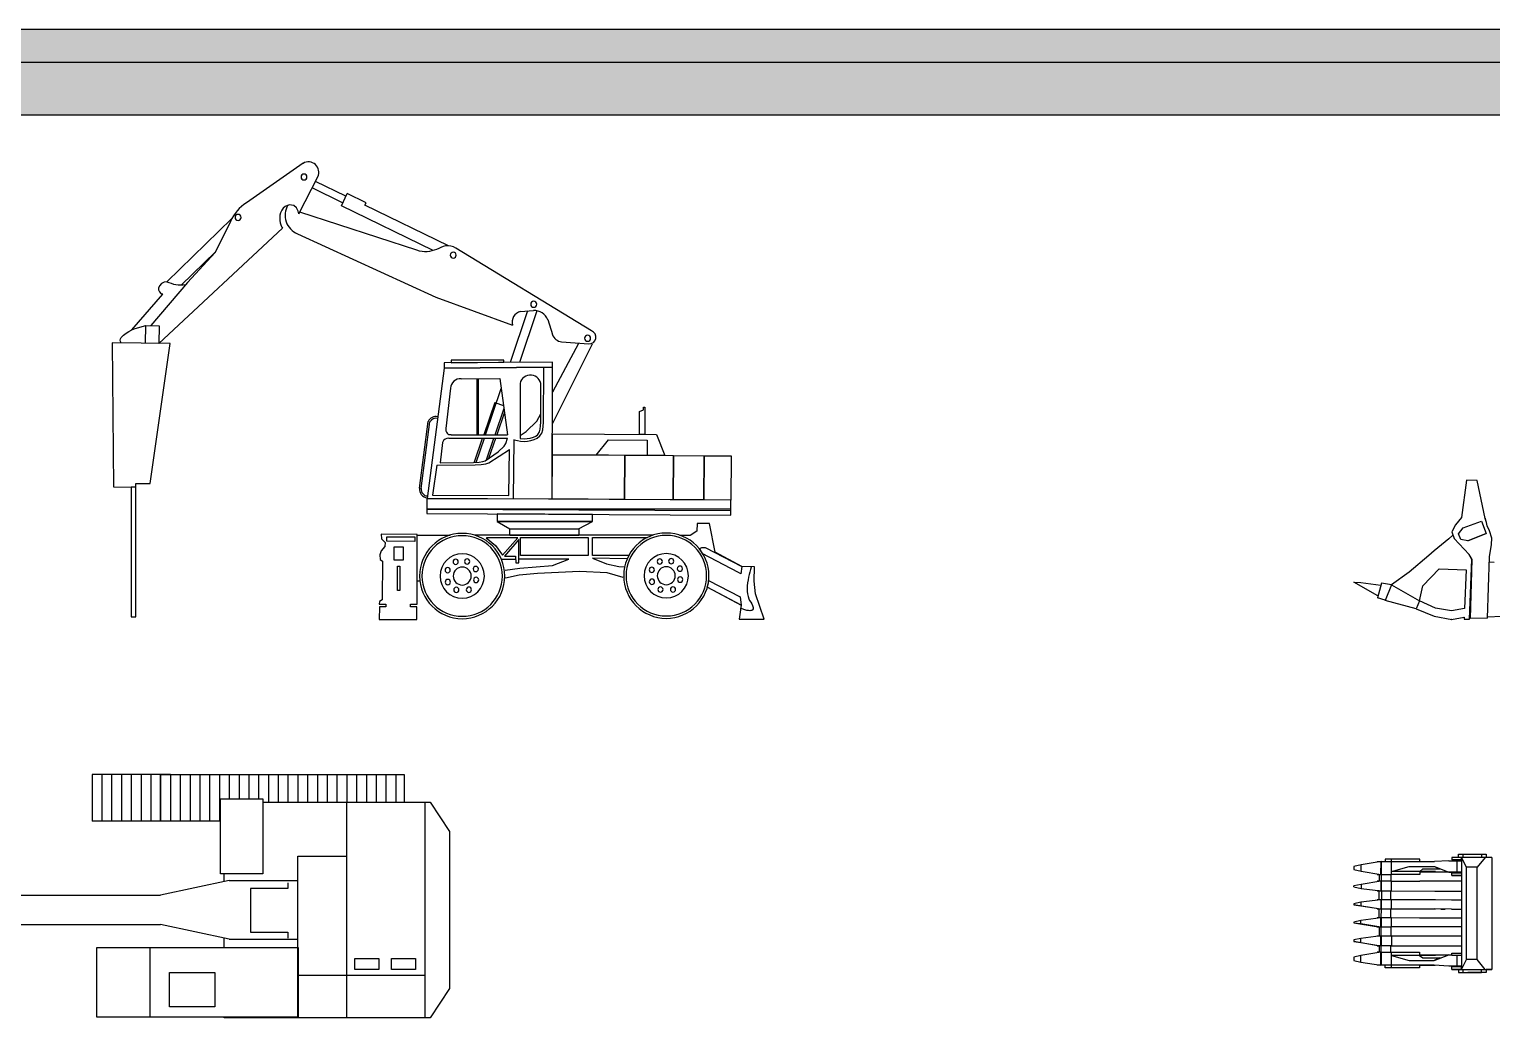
# Model space of a CAD drawing. Extents: x -121210 to 57230, y 84783 to 157800.
# Drawn here: x -78611 to -60697, y 145701 to 157800 of the extents above; entities that cross this region are included whole.
import ezdxf

# ---------------------------------------------------------------- set-up
doc = ezdxf.new("R2010")
doc.units = 0
doc.header["$MEASUREMENT"] = 0
doc.layers.get('0').update_dxf_attribs({"linetype": 'CONTINUOUS'})

# ---------------------------------------------------------------- blocks, each defined once
blk = doc.blocks.new('A$C6E9B42F8')
for p, q in [((2338, 5584), (1646, 5100)), ((2286, 4964), (2520, 5420)), ((2822, 5100), (2450, 5282)), ((2862, 5180), (2490, 5362)), ((2808, 5064), (2878, 5214)), ((3110, 5102), (2878, 5214)), ((2096, 5034), (2080, 5012)), ((2120, 5056), (2096, 5034)), ((2168, 5076), (2120, 5056)), ((2226, 5068), (2168, 5076)), ((2260, 5040), (2226, 5068)), ((2278, 5000), (2260, 5040)), ((3932, 4516), (2808, 5064)), ((3094, 5072), (3110, 5102)), ((4120, 4572), (3094, 5072)), ((1466, 4908), (668, 4134)), ((1448, 4872), (1260, 4494)), ((2056, 4950), (2052, 4918)), ((2052, 4918), (2054, 4884)), ((2054, 4884), (2060, 4856)), ((2064, 4978), (2056, 4950)), ((2060, 4856), (2066, 4832)), ((2080, 5012), (2064, 4978)), ((2286, 4966), (2278, 5000)), ((3734, 4520), (2298, 4984)), ((570, 3380), (2088, 4790)), ((2066, 4832), (2070, 4818)), ((2070, 4818), (2078, 4802)), ((2078, 4802), (2088, 4790)), ((2270, 4722), (3966, 3944)), ((1264, 4500), (844, 4094)), ((1260, 4494), (922, 4124)), ((3764, 4510), (3732, 4520)), ((3796, 4504), (3764, 4510)), ((3828, 4502), (3796, 4504)), ((3860, 4502), (3828, 4502)), ((3888, 4504), (3860, 4502)), ((3916, 4512), (3888, 4504)), ((3944, 4520), (3916, 4512)), ((3972, 4530), (3944, 4520)), ((4000, 4540), (3972, 4530)), ((4028, 4554), (4000, 4540)), ((4054, 4564), (4028, 4554)), ((4084, 4572), (4054, 4564)), ((4116, 4572), (4084, 4572)), ((4148, 4568), (4116, 4572)), ((4180, 4560), (4148, 4568)), ((4210, 4546), (4180, 4560)), ((5870, 3532), (4210, 4546)), ((922, 4124), (474, 3598)), ((636, 4130), (606, 4112)), ((668, 4134), (636, 4130)), ((668, 4134), (694, 4126)), ((694, 4126), (722, 4116)), ((242, 3544), (620, 3984)), ((582, 4086), (568, 4056)), ((568, 4056), (568, 4034)), ((568, 4034), (578, 4010)), ((578, 4010), (598, 3992)), ((606, 4112), (582, 4086)), ((598, 3992), (620, 3986)), ((722, 4116), (750, 4106)), ((750, 4106), (780, 4102)), ((780, 4102), (810, 4098)), ((810, 4098), (840, 4096)), ((840, 4096), (870, 4098)), ((870, 4098), (902, 4102)), ((3966, 3944), (4904, 3604)), ((5086, 3776), (4874, 3146)), ((5202, 3778), (4990, 3146)), ((5002, 3768), (5162, 3782)), ((326, 3576), (368, 3588)), ((368, 3588), (414, 3598)), ((410, 3384), (414, 3598)), ((414, 3598), (574, 3596)), ((574, 3596), (570, 3380)), ((5338, 3670), (5392, 3488)), ((98, 3420), (102, 3436)), ((102, 3402), (98, 3420)), ((102, 3436), (110, 3450)), ((110, 3450), (138, 3480)), ((138, 3480), (170, 3504)), ((170, 3504), (204, 3524)), ((204, 3524), (242, 3544)), ((242, 3544), (282, 3562)), ((282, 3562), (326, 3576)), ((0, 3388), (18, 1622)), ((710, 3378), (0, 3388)), ((110, 3386), (102, 3402)), ((570, 3380), (410, 3384)), ((464, 1664), (710, 3378)), ((5714, 3380), (5392, 2782)), ((5878, 3372), (5392, 2398)), ((5506, 3398), (5840, 3374)), ((4068, 3078), (3860, 1482)), ((5392, 3150), (4068, 3140)), ((4068, 3140), (4068, 3078)), ((5392, 3088), (4068, 3078)), ((4068, 3078), (5392, 3088)), ((4796, 3174), (4152, 3174)), ((4152, 3174), (4152, 3142)), ((4152, 3142), (4796, 3148)), ((4796, 3148), (4796, 3174)), ((5284, 2412), (5286, 3088)), ((5390, 1476), (5392, 3088)), ((5392, 3088), (5392, 3150)), ((4276, 2944), (4750, 2950)), ((4470, 2262), (4472, 2946)), ((4486, 2260), (4488, 2946)), ((4750, 2950), (4844, 2260)), ((4996, 2888), (4996, 2214)), ((4146, 2830), (4088, 2336)), ((4574, 2260), (4766, 2828)), ((5252, 2414), (5252, 2864)), ((4686, 2654), (4552, 2260)), ((4686, 2654), (4792, 2618)), ((4690, 2260), (4800, 2586)), ((4806, 2538), (4712, 2260)), ((5204, 2426), (5252, 2516)), ((6460, 2546), (6510, 2568)), ((6460, 2266), (6460, 2546)), ((6510, 2568), (6510, 2600)), ((6510, 2600), (6526, 2600)), ((6526, 2600), (6526, 2266)), ((3764, 1606), (3870, 2424)), ((3786, 1604), (3892, 2420)), ((5070, 2302), (5204, 2426)), ((5244, 2328), (5248, 2372)), ((5248, 2372), (5252, 2414)), ((5274, 2322), (5280, 2368)), ((5280, 2368), (5284, 2412)), ((4048, 2168), (4020, 1918)), ((4126, 2220), (4844, 2218)), ((4154, 2262), (4844, 2260)), ((4440, 1928), (4538, 2218)), ((4460, 1922), (4560, 2218)), ((4586, 1956), (4674, 2218)), ((4616, 1976), (4698, 2218)), ((4802, 2120), (4822, 2154)), ((4822, 2154), (4844, 2218)), ((4918, 1478), (4926, 2202)), ((4924, 2200), (4964, 2190)), ((4964, 2190), (5004, 2182)), ((4996, 2250), (5070, 2302)), ((4996, 2214), (5046, 2212)), ((5004, 2182), (5046, 2180)), ((5046, 2212), (5084, 2216)), ((5046, 2180), (5088, 2184)), ((5084, 2216), (5122, 2220)), ((5088, 2184), (5128, 2190)), ((5122, 2220), (5160, 2232)), ((5128, 2190), (5170, 2202)), ((5160, 2232), (5190, 2244)), ((5170, 2202), (5208, 2218)), ((5190, 2244), (5214, 2266)), ((5208, 2218), (5238, 2246)), ((5214, 2266), (5234, 2296)), ((5234, 2296), (5244, 2328)), ((5238, 2246), (5262, 2282)), ((5262, 2282), (5274, 2322)), ((5394, 2016), (5396, 2274)), ((5396, 2274), (6666, 2266)), ((5928, 2012), (6080, 2198)), ((6080, 2198), (6554, 2194)), ((6526, 2266), (6460, 2266)), ((6554, 2194), (6552, 2008)), ((6666, 2266), (6768, 2006)), ((4568, 1942), (4728, 2054)), ((4614, 1918), (4866, 2080)), ((4728, 2054), (4802, 2120)), ((4860, 1518), (4866, 2080)), ((5390, 1476), (5394, 2016)), ((6768, 2006), (5394, 2016)), ((5394, 2016), (6280, 2010)), ((6552, 2008), (5928, 2012)), ((6276, 1470), (6280, 2010)), ((6280, 2010), (6276, 1470)), ((6280, 2010), (6876, 2006)), ((6876, 2006), (6872, 1466)), ((6874, 1466), (6876, 2006)), ((6876, 2006), (7250, 2004)), ((7246, 1464), (7250, 2004)), ((7250, 2004), (7246, 1464)), ((7250, 2004), (7584, 2002)), ((7584, 2002), (7580, 1462)), ((3976, 1888), (3926, 1520)), ((3976, 1888), (4448, 1892)), ((4020, 1918), (4428, 1922)), ((4428, 1922), (4496, 1926)), ((4448, 1892), (4520, 1896)), ((4496, 1926), (4542, 1932)), ((4520, 1896), (4576, 1904)), ((4542, 1932), (4568, 1942)), ((4576, 1904), (4614, 1918)), ((18, 1622), (290, 1620)), ((290, 1620), (234, 1620)), ((234, 1620), (234, 34)), ((290, 1620), (290, 1666)), ((290, 1666), (464, 1664)), ((290, 34), (290, 1620)), ((7580, 1462), (3854, 1482)), ((3854, 1482), (3854, 1352)), ((3860, 1482), (5390, 1476)), ((3926, 1520), (4860, 1518)), ((6276, 1470), (5390, 1476)), ((6872, 1466), (6276, 1470)), ((7246, 1464), (6874, 1466)), ((7580, 1462), (7246, 1464)), ((7580, 1332), (7580, 1462)), ((7580, 1352), (3854, 1352)), ((3854, 1352), (3854, 1296)), ((3854, 1352), (7580, 1332)), ((3854, 1296), (7580, 1276)), ((5884, 1286), (4718, 1292)), ((4718, 1292), (4718, 1200)), ((5884, 1200), (5884, 1286)), ((7580, 1276), (7580, 1352)), ((5884, 1200), (4718, 1200)), ((4718, 1200), (4870, 1108)), ((4718, 1200), (5884, 1200)), ((4870, 1108), (5716, 1108)), ((4870, 1028), (4870, 1108)), ((4870, 1108), (5714, 1108)), ((5714, 1108), (5884, 1200)), ((5716, 1108), (5716, 1028)), ((7164, 1080), (7082, 1030)), ((7168, 1174), (7164, 1080)), ((7316, 1176), (7168, 1174)), ((7386, 824), (7316, 1176)), ((3738, 1042), (3296, 1044)), ((3296, 1044), (3300, 986)), ((3300, 986), (3344, 942)), ((3344, 942), (3340, 892)), ((3364, 1012), (3706, 1012)), ((3364, 958), (3364, 1012)), ((3706, 956), (3364, 958)), ((3706, 1012), (3706, 956)), ((3736, 186), (3738, 1042)), ((3738, 1032), (4140, 1032)), ((6626, 1032), (4440, 1032)), ((4582, 1000), (4696, 904)), ((4970, 1000), (4586, 998)), ((4696, 904), (4780, 788)), ((4780, 788), (4970, 1000)), ((4980, 978), (4806, 776)), ((5716, 1028), (4870, 1028)), ((4982, 694), (4980, 978)), ((5002, 1004), (5830, 1004)), ((5002, 782), (5002, 1004)), ((5830, 1004), (5830, 782)), ((5884, 782), (5884, 1004)), ((5884, 1004), (6556, 1004)), ((7082, 1030), (6952, 1030)), ((3294, 842), (3278, 790)), ((3278, 790), (3282, 734)), ((3282, 734), (3312, 714)), ((3340, 892), (3294, 842)), ((3454, 888), (3564, 888)), ((3454, 728), (3454, 888)), ((3564, 728), (3454, 728)), ((3564, 888), (3564, 728)), ((4768, 738), (4944, 738)), ((4806, 776), (4942, 774)), ((4942, 774), (4946, 694)), ((5594, 738), (4982, 738)), ((5830, 782), (5002, 782)), ((5394, 660), (5594, 738)), ((6328, 782), (5884, 782)), ((6304, 742), (5884, 750)), ((5884, 750), (6056, 680)), ((7200, 870), (7222, 882)), ((7228, 808), (7200, 870)), ((7222, 882), (7266, 882)), ((7672, 576), (7228, 808)), ((7266, 882), (7712, 650)), ((7712, 650), (7386, 824)), ((3312, 714), (3306, 240)), ((3494, 652), (3524, 652)), ((3494, 354), (3494, 652)), ((3524, 652), (3524, 354)), ((4814, 604), (4992, 630)), ((4984, 544), (4818, 506)), ((4946, 694), (4982, 694)), ((5212, 564), (4984, 544)), ((4992, 630), (5394, 660)), ((5724, 588), (5212, 564)), ((6062, 570), (5724, 588)), ((6056, 680), (6206, 650)), ((6260, 514), (6062, 570)), ((6206, 650), (6276, 644)), ((7700, 558), (7672, 576)), ((7712, 650), (7700, 558)), ((7868, 644), (7712, 650)), ((7804, 550), (7796, 518)), ((7810, 580), (7804, 550)), ((7818, 610), (7810, 580)), ((7828, 640), (7818, 610)), ((7864, 470), (7868, 644)), ((3770, 470), (3736, 470)), ((7290, 394), (7304, 450)), ((7704, 176), (7290, 394)), ((7292, 394), (7704, 176)), ((7304, 450), (7306, 478)), ((7306, 478), (7694, 276)), ((7784, 448), (7778, 412)), ((7778, 412), (7778, 374)), ((7778, 374), (7778, 344)), ((7790, 484), (7784, 448)), ((7796, 518), (7790, 484)), ((7882, 316), (7864, 470)), ((3276, 220), (3272, 186)), ((3272, 186), (3354, 186)), ((3306, 240), (3276, 220)), ((3354, 186), (3354, 156)), ((3524, 354), (3494, 354)), ((3654, 156), (3654, 186)), ((3654, 186), (3736, 186)), ((7694, 276), (7704, 176)), ((7778, 344), (7784, 314)), ((7784, 314), (7790, 282)), ((7790, 282), (7800, 252)), ((7800, 252), (7808, 232)), ((7808, 232), (7822, 212)), ((7822, 212), (7834, 192)), ((7834, 192), (7844, 172)), ((7986, 4), (7882, 316)), ((234, 34), (290, 34)), ((3274, 156), (3272, 0)), ((3354, 156), (3274, 156)), ((3734, 156), (3654, 156)), ((3734, 0), (3734, 156)), ((7704, 176), (7682, 2)), ((7682, 2), (7986, 4)), ((7750, 120), (7698, 138)), ((7774, 112), (7750, 120)), ((7796, 108), (7774, 112)), ((7810, 106), (7796, 108)), ((7824, 108), (7810, 106)), ((7836, 112), (7824, 108)), ((7844, 120), (7836, 112)), ((7844, 172), (7848, 158)), ((7850, 132), (7844, 120)), ((7848, 158), (7850, 146)), ((7850, 146), (7850, 132)), ((3272, 0), (3734, 0))]:
    blk.add_line(p, q)
for centre, radius, start, end in [((2405, 5474), 127, 334.4581, 121.2063), ((2350, 5416), 36.5, 0, 180), ((2350, 5416), 36.5, 180, 0), ((1916, 4666), 511, 121.8413, 156.2152), ((2362, 4947), 243, 149.6495, 247.771), ((1542, 4922), 36.5, 0, 180), ((1542, 4922), 36.5, 180, 0), ((4178, 4460), 36.5, 0, 180), ((4178, 4460), 36.5, 180, 0), ((5032, 3639), 133, 103.0288, 195.2494), ((5164, 3858), 36.5, 0, 180), ((5164, 3858), 36.5, 180, 0), ((5163, 3589), 193, 24.7316, 90.3261), ((5529, 3545), 149, 202.4906, 260.9291), ((5824, 3442), 36.5, 0, 180), ((5824, 3442), 36.5, 180, 0), ((5845, 3455), 81.1, 266.677, 71.8211), ((4262, 2829), 116, 82.8946, 179.6019), ((5123, 2864), 129, 359.9998, 169.0986), ((3967, 2378), 106, 78.2607, 155.0198), ((3967, 2378), 85.3, 78.261, 149.9817), ((4148, 2323), 61, 167.3646, 276.0944), ((4125, 2137), 83, 89.3097, 158.0704), ((3865, 1592), 101, 171.1886, 267.6303), ((3865, 1592), 80.2, 171.1888, 268.9577), ((4288, 532), 522, 0, 180), ((4288, 532), 493, 0, 180), ((6788, 536), 522, 0, 180), ((6788, 536), 493, 0, 180), ((4288, 532), 271, 0, 180), ((4208, 706), 32.1, 0, 180), ((4348, 710), 32.1, 0, 180), ((6788, 536), 271, 0, 180), ((6708, 710), 32.1, 0, 180), ((6848, 714), 32.1, 0, 180), ((4110, 604), 32.1, 0, 180), ((4110, 604), 32.1, 180, 0), ((4208, 706), 32.1, 180, 0), ((4288, 532), 110, 0, 180), ((4348, 710), 32.1, 180, 0), ((4454, 618), 32.1, 0, 180), ((4454, 618), 32.1, 180, 0), ((6610, 608), 32.1, 0, 180), ((6610, 608), 32.1, 180, 0), ((6708, 710), 32.1, 180, 0), ((6788, 536), 110, 0, 180), ((6848, 714), 32.1, 180, 0), ((6954, 622), 32.1, 0, 180), ((6954, 622), 32.1, 180, 0), ((4288, 532), 522, 180, 0), ((4288, 532), 493, 180, 0), ((4288, 532), 271, 180, 0), ((4112, 458), 32.1, 0, 180), ((4112, 458), 32.1, 180, 0), ((4288, 532), 110, 180, 0), ((4216, 362), 32.1, 0, 180), ((4216, 362), 32.1, 180, 0), ((4370, 364), 32.1, 0, 180), ((4370, 364), 32.1, 180, 0), ((4458, 484), 32.1, 0, 180), ((4458, 484), 32.1, 180, 0), ((6788, 536), 522, 180, 0), ((6788, 536), 493, 180, 0), ((6788, 536), 271, 180, 0), ((6612, 462), 32.1, 0, 180), ((6612, 462), 32.1, 180, 0), ((6788, 536), 110, 180, 0), ((6716, 366), 32.1, 0, 180), ((6716, 366), 32.1, 180, 0), ((6870, 368), 32.1, 0, 180), ((6870, 368), 32.1, 180, 0), ((6958, 488), 32.1, 0, 180), ((6958, 488), 32.1, 180, 0)]:
    blk.add_arc(centre, radius, start, end)
blk = doc.blocks.new('A$C586714EF')
for p, q in [((1380, 1706), (1317, 1248)), ((1511, 1702), (1380, 1706)), ((1608, 1238), (1511, 1702)), ((1244, 1160), (1201, 1071)), ((1317, 1248), (1244, 1160)), ((1280, 1048), (1340, 1123)), ((1340, 1123), (1565, 1203)), ((1565, 1203), (1620, 1051)), ((1625, 1188), (1607, 1239)), ((1607, 1239), (1608, 1238)), ((1626, 1187), (1608, 1238)), ((1634, 1147), (1625, 1188)), ((1662, 1087), (1634, 1148)), ((1634, 1148), (1634, 1147)), ((1689, 996), (1662, 1087)), ((1164, 989), (985, 842)), ((1214, 1034), (1164, 989)), ((1202, 1071), (1201, 1071)), ((1201, 1071), (1229, 990)), ((1412, 794), (1229, 990)), ((1280, 1048), (1280, 1049)), ((1310, 980), (1280, 1048)), ((1310, 981), (1310, 980)), ((1310, 980), (1310, 980)), ((1395, 964), (1310, 980)), ((1620, 1051), (1395, 964)), ((1395, 964), (1620, 1051)), ((1662, 767), (1687, 916)), ((1687, 916), (1689, 996)), ((1689, 996), (1690, 995)), ((919, 784), (677, 578)), ((985, 842), (919, 784)), ((1451, 733), (1412, 794)), ((1444, 732), (1417, 787)), ((1417, 2), (1444, 733)), ((1430, 12), (1451, 733)), ((1444, 733), (1444, 732)), ((1444, 732), (1444, 732)), ((1444, 732), (1444, 731)), ((1451, 733), (1451, 734)), ((1639, 16), (1662, 767)), ((677, 578), (460, 423)), ((846, 411), (1044, 618)), ((1044, 618), (1374, 608)), ((1374, 608), (1356, 134)), ((1660, 705), (1719, 702)), ((295, 289), (0, 455)), ((0, 455), (87, 452)), ((87, 452), (332, 421)), ((339, 444), (288, 266)), ((460, 423), (339, 444)), ((460, 423), (384, 234)), ((460, 423), (460, 424)), ((460, 424), (460, 423)), ((460, 423), (806, 230)), ((806, 230), (846, 411)), ((286, 267), (287, 267)), ((385, 238), (288, 266)), ((295, 289), (295, 290)), ((764, 131), (384, 234)), ((806, 230), (763, 131)), ((806, 231), (806, 230)), ((999, 137), (806, 230)), ((763, 131), (984, 41)), ((983, 41), (1199, 0)), ((984, 41), (983, 41)), ((1198, 105), (999, 137)), ((1355, 135), (1198, 105)), ((1198, 1), (1352, 27)), ((1199, 1), (1198, 1)), ((1199, 0), (1199, 1)), ((1350, 25), (1349, 26)), ((1349, 26), (1352, 26)), ((1352, 25), (1350, 25)), ((1352, 27), (1351, 5)), ((1351, 5), (1416, 2)), ((1356, 135), (1355, 134)), ((1355, 134), (1355, 135)), ((1356, 133), (1356, 135)), ((1356, 134), (1356, 133)), ((1356, 133), (1357, 133)), ((1416, 2), (1417, 2)), ((1639, 16), (1429, 14)), ((1812, 38), (1639, 29))]:
    blk.add_line(p, q)
blk = doc.blocks.new('A$C61386F66')
for p, q in [((88, 1995), (1, 1974)), ((1, 1974), (1, 1935)), ((333, 2034), (88, 1995)), ((88, 1915), (88, 1995)), ((287, 2034), (986, 2034)), ((287, 2034), (287, 2032)), ((332, 1874), (333, 2034)), ((339, 1874), (340, 2034)), ((461, 2064), (385, 2064)), ((385, 2064), (385, 2034)), ((807, 2064), (461, 2064)), ((461, 1874), (461, 2064)), ((461, 1914), (678, 1974)), ((678, 1974), (986, 1974)), ((807, 2034), (807, 2064)), ((1165, 2044), (986, 2034)), ((986, 1974), (1045, 1944)), ((986, 1974), (1165, 1904)), ((1165, 2044), (1317, 2044)), ((1317, 2084), (1202, 2084)), ((1202, 2084), (1202, 2054)), ((1202, 2054), (1317, 2054)), ((1230, 2054), (1202, 2054)), ((1317, 2054), (1230, 2054)), ((1263, 2044), (1263, 1904)), ((1281, 2084), (1281, 2124)), ((1281, 2124), (1567, 2124)), ((1690, 2084), (1317, 2084)), ((1381, 1964), (1317, 2084)), ((1317, 2054), (1317, 2084)), ((1317, 2084), (1317, 714)), ((1341, 2084), (1341, 2124)), ((1608, 2084), (1512, 1964)), ((1567, 2124), (1622, 2124)), ((1567, 2084), (1567, 2124)), ((1622, 2124), (1621, 2084)), ((1690, 2084), (1689, 714)), ((1, 1935), (88, 1915)), ((88, 1915), (332, 1874)), ((332, 1794), (88, 1754)), ((296, 1794), (286, 1794)), ((286, 1794), (286, 1792)), ((287, 1876), (287, 1874)), ((287, 1874), (312, 1874)), ((287, 1874), (461, 1874)), ((332, 1794), (296, 1794)), ((312, 1874), (312, 1874)), ((312, 1874), (312, 1794)), ((339, 1794), (332, 1794)), ((332, 1794), (332, 1674)), ((337, 1794), (337, 1874)), ((339, 1674), (339, 1794)), ((461, 1794), (339, 1794)), ((461, 1874), (455, 1874)), ((455, 1874), (455, 1874)), ((455, 1874), (455, 1794)), ((807, 1913), (461, 1914)), ((807, 1874), (461, 1874)), ((461, 1674), (461, 1794)), ((461, 1794), (807, 1794)), ((807, 1874), (787, 1874)), ((807, 1913), (847, 1944)), ((1000, 1913), (807, 1913)), ((807, 1913), (807, 1874)), ((1317, 1903), (807, 1903)), ((1000, 1793), (807, 1794)), ((847, 1944), (1045, 1944)), ((1000, 1913), (1162, 1905)), ((1317, 1793), (1000, 1793)), ((1045, 1944), (1072, 1940)), ((1165, 1904), (1317, 1903)), ((1317, 1904), (1165, 1904)), ((1202, 1894), (1317, 1894)), ((1202, 1864), (1202, 1894)), ((1317, 1864), (1202, 1864)), ((1202, 1864), (1230, 1864)), ((1230, 1864), (1317, 1864)), ((1317, 1894), (1317, 1864)), ((1380, 835), (1381, 1964)), ((1512, 1964), (1381, 1964)), ((1511, 835), (1512, 1964)), ((88, 1754), (1, 1735)), ((1, 1725), (1, 1735)), ((1, 1725), (88, 1705)), ((88, 1754), (88, 1705)), ((88, 1705), (332, 1674)), ((286, 1674), (286, 1676)), ((286, 1676), (286, 1674)), ((312, 1674), (286, 1674)), ((286, 1674), (461, 1674)), ((312, 1564), (312, 1674)), ((312, 1674), (312, 1674)), ((337, 1674), (337, 1564)), ((455, 1674), (1000, 1673)), ((461, 1674), (455, 1674)), ((455, 1674), (455, 1674)), ((455, 1564), (455, 1674)), ((993, 1673), (1317, 1673)), ((87, 1535), (1, 1515)), ((1, 1515), (1, 1504)), ((1, 1504), (87, 1494)), ((296, 1454), (1, 1504)), ((332, 1564), (87, 1535)), ((87, 1535), (87, 1494)), ((87, 1494), (332, 1454)), ((286, 1564), (286, 1562)), ((461, 1564), (286, 1564)), ((286, 1454), (286, 1455)), ((286, 1454), (460, 1454)), ((312, 1344), (312, 1454)), ((332, 1564), (332, 1454)), ((336, 1344), (337, 1454)), ((337, 1454), (339, 1454)), ((339, 1454), (339, 1564)), ((455, 1344), (455, 1454)), ((455, 1454), (806, 1454)), ((460, 1454), (461, 1564)), ((807, 1564), (461, 1564)), ((787, 1454), (1000, 1454)), ((1000, 1564), (807, 1564)), ((1198, 1453), (993, 1454)), ((1198, 1563), (1000, 1564)), ((1067, 1453), (1119, 1453)), ((1317, 1563), (1198, 1563)), ((1198, 1453), (1317, 1453)), ((87, 1314), (0, 1294)), ((0, 1294), (0, 1284)), ((0, 1284), (296, 1234)), ((0, 1284), (87, 1274)), ((332, 1344), (87, 1314)), ((87, 1274), (87, 1314)), ((87, 1274), (332, 1234)), ((286, 1344), (286, 1342)), ((460, 1344), (286, 1344)), ((332, 1234), (332, 1344)), ((339, 1344), (336, 1344)), ((339, 1234), (339, 1344)), ((460, 1234), (460, 1344)), ((806, 1343), (460, 1344)), ((1198, 1343), (806, 1343)), ((1317, 1343), (1198, 1343)), ((87, 1094), (0, 1074)), ((332, 1124), (87, 1094)), ((87, 1045), (87, 1094)), ((286, 1234), (286, 1235)), ((286, 1234), (460, 1234)), ((286, 1122), (286, 1124)), ((286, 1124), (806, 1124)), ((312, 1234), (312, 1124)), ((332, 1004), (332, 1124)), ((336, 1234), (339, 1234)), ((336, 1124), (336, 1234)), ((339, 1124), (336, 1124)), ((339, 1004), (339, 1124)), ((806, 1233), (455, 1234)), ((455, 1234), (455, 1124)), ((460, 1124), (460, 1004)), ((1317, 1233), (787, 1233)), ((806, 1124), (999, 1123)), ((999, 1123), (1317, 1123)), ((0, 1074), (0, 1055)), ((0, 1055), (87, 1045)), ((295, 1004), (0, 1055)), ((87, 1045), (332, 1004)), ((332, 924), (87, 884)), ((286, 1004), (286, 1006)), ((286, 1006), (286, 1004)), ((286, 1004), (312, 1004)), ((460, 1004), (286, 1004)), ((295, 924), (286, 924)), ((286, 924), (286, 922)), ((332, 924), (295, 924)), ((312, 1004), (312, 1004)), ((312, 1004), (312, 924)), ((331, 764), (332, 924)), ((332, 924), (339, 924)), ((336, 924), (336, 1004)), ((336, 1004), (339, 1004)), ((339, 764), (339, 924)), ((339, 924), (460, 924)), ((455, 1004), (999, 1003)), ((455, 924), (455, 1004)), ((455, 1004), (460, 1004)), ((460, 924), (806, 924)), ((460, 734), (460, 924)), ((806, 924), (806, 884)), ((993, 1003), (1317, 1003)), ((1201, 914), (1244, 914)), ((1201, 884), (1201, 914)), ((1244, 914), (1317, 914)), ((1317, 914), (1317, 914)), ((1317, 914), (1317, 884)), ((87, 884), (0, 865)), ((0, 865), (0, 824)), ((0, 824), (87, 804)), ((87, 804), (87, 884)), ((87, 804), (331, 764)), ((286, 764), (286, 765)), ((985, 764), (286, 764)), ((384, 734), (384, 764)), ((806, 734), (384, 734)), ((806, 884), (460, 884)), ((460, 884), (677, 824)), ((806, 763), (460, 764)), ((677, 824), (985, 824)), ((999, 884), (806, 884)), ((806, 884), (846, 854)), ((846, 764), (806, 763)), ((806, 763), (806, 764)), ((806, 764), (806, 734)), ((996, 763), (806, 763)), ((807, 894), (993, 894)), ((846, 854), (1044, 854)), ((985, 824), (1164, 894)), ((1044, 854), (985, 824)), ((1164, 754), (985, 764)), ((989, 894), (1161, 893)), ((1156, 891), (999, 884)), ((1044, 854), (1070, 857)), ((1164, 894), (1202, 894)), ((1317, 754), (1164, 754)), ((1317, 753), (1188, 753)), ((1198, 753), (1317, 753)), ((1317, 884), (1201, 884)), ((1317, 744), (1201, 744)), ((1201, 714), (1201, 744)), ((1262, 884), (1262, 754)), ((1317, 714), (1380, 835)), ((1317, 714), (1317, 744)), ((1511, 835), (1380, 835)), ((1607, 714), (1511, 835)), ((1317, 714), (1201, 714)), ((1201, 714), (1229, 714)), ((1229, 714), (1689, 714)), ((1280, 714), (1280, 674)), ((1280, 674), (1565, 674)), ((1340, 674), (1340, 714)), ((1620, 674), (1395, 674)), ((1565, 674), (1565, 714)), ((1620, 714), (1620, 674)), ((1639, 713), (1620, 713)), ((1687, 714), (1639, 713)), ((1639, 713), (1640, 714)), ((1689, 714), (1687, 714))]:
    blk.add_line(p, q)
blk = doc.blocks.new('A$C49A60811')
for p, q in [((6216, 2979), (6216, 2405)), ((7176, 2979), (6216, 2979)), ((6336, 2979), (6336, 2405)), ((6456, 2979), (6456, 2405)), ((6576, 2979), (6576, 2405)), ((6696, 2979), (6696, 2405)), ((6816, 2979), (6816, 2405)), ((6936, 2979), (6936, 2405)), ((7056, 2979), (7056, 2405)), ((7056, 2405), (7056, 2979)), ((7056, 2979), (10041, 2979)), ((7176, 2979), (7176, 2405)), ((7296, 2979), (7296, 2405)), ((7416, 2979), (7416, 2405)), ((7536, 2979), (7536, 2405)), ((7656, 2979), (7656, 2405)), ((7776, 2979), (7776, 2405)), ((7896, 2979), (7896, 2679)), ((8016, 2979), (8016, 2679)), ((8136, 2979), (8136, 2679)), ((8256, 2979), (8256, 2679)), ((8376, 2979), (8376, 2640)), ((8496, 2979), (8496, 2640)), ((8616, 2979), (8616, 2640)), ((8736, 2979), (8736, 2640)), ((8856, 2979), (8856, 2640)), ((8976, 2979), (8976, 2640)), ((9096, 2979), (9096, 2640)), ((9216, 2979), (9216, 2640)), ((9336, 2979), (9336, 2640)), ((9456, 2979), (9456, 2640)), ((9576, 2979), (9576, 2640)), ((9696, 2979), (9696, 2640)), ((9816, 2979), (9816, 2640)), ((9936, 2979), (9936, 2640)), ((10041, 2979), (10041, 2640)), ((7790, 1760), (7790, 2679)), ((7790, 2679), (8306, 2679)), ((8306, 2679), (8306, 1760)), ((8306, 2640), (10356, 2640)), ((9336, 0), (9336, 2640)), ((10296, 0), (10296, 2640)), ((10356, 2640), (10596, 2280)), ((7790, 2405), (6216, 2405)), ((10596, 2280), (10596, 360)), ((8736, 0), (8736, 1979)), ((8736, 1979), (9336, 1979)), ((0, 840), (0, 1800)), ((0, 1800), (1320, 1800)), ((600, 1800), (600, 840)), ((1200, 1800), (1200, 1464)), ((1320, 1800), (1320, 1464)), ((1323, 1617), (1323, 1707)), ((1323, 1707), (1647, 1707)), ((1647, 1617), (1323, 1617)), ((1647, 1707), (1647, 1617)), ((7896, 1680), (7056, 1500)), ((8306, 1760), (7790, 1760)), ((7836, 1667), (7836, 1760)), ((7896, 1680), (8736, 1680)), ((8616, 1651), (8616, 1582)), ((600, 1464), (2400, 1464)), ((600, 1464), (600, 1176)), ((2400, 1500), (7056, 1500)), ((2400, 1500), (2400, 1140)), ((5040, 1500), (5040, 1140)), ((8616, 1582), (8157, 1582)), ((8157, 1582), (8157, 1046)), ((647, 1212), (647, 1413)), ((647, 1413), (2354, 1413)), ((2354, 1413), (2354, 1212)), ((600, 1176), (2400, 1176)), ((2354, 1212), (647, 1212)), ((1200, 1176), (1200, 840)), ((1320, 1176), (1320, 840)), ((2400, 1140), (7056, 1140)), ((7896, 960), (7056, 1140)), ((1323, 931), (1323, 1022)), ((1323, 1022), (1647, 1022)), ((1647, 931), (1323, 931)), ((1647, 1022), (1647, 931)), ((7836, 859), (7836, 973)), ((7896, 960), (8736, 960)), ((8157, 1046), (8616, 1046)), ((8616, 1046), (8616, 974)), ((1320, 840), (0, 840)), ((6274, 8), (6274, 859)), ((6274, 859), (8740, 859)), ((6925, 859), (6925, 8)), ((8740, 859), (8740, 8)), ((9435, 591), (9435, 725)), ((9435, 725), (9727, 725)), ((9727, 725), (9727, 591)), ((9884, 591), (9884, 725)), ((9884, 725), (10176, 725)), ((10176, 725), (10176, 591)), ((7165, 132), (7165, 556)), ((7165, 556), (7721, 556)), ((7721, 556), (7721, 132)), ((9727, 591), (9435, 591)), ((10176, 591), (9884, 591)), ((8736, 523), (10296, 523)), ((10596, 360), (10356, 0)), ((8740, 8), (6274, 8)), ((7721, 132), (7165, 132)), ((7836, 0), (7836, 8)), ((10356, 0), (7836, 0))]:
    blk.add_line(p, q)
blk = doc.blocks.new('FORMATLINES')
at = {"true_color": 0x546d8e}
h = blk.add_hatch(color=155, dxfattribs=at)
h.set_gradient(color1=(68, 68, 68), color2=(84, 109, 142), tint=1)
h.paths.add_polyline_path([(-117481, 157800), (-117481, 156752), (57230, 156752), (57230, 157800)])
at = {"color": 155, "true_color": 0x546d8e}
for p, q in [((-117481, 157800), (57230, 157800)), ((-117481, 157399), (57230, 157399)), ((-117481, 156752), (57230, 156752))]:
    blk.add_line(p, q, dxfattribs=at)

msp = doc.modelspace()

# ---------------------------------------------------------------- block references
for name, p in [('FORMATLINES', (0, 0)), ('A$C6E9B42F8', (-77596, 150576)), ('A$C586714EF', (-62386, 150576)), ('A$C49A60811', (-84058, 145701)), ('A$C61386F66', (-62386, 145579))]:
    msp.add_blockref(name, p)

doc.saveas('drawing.dxf')
